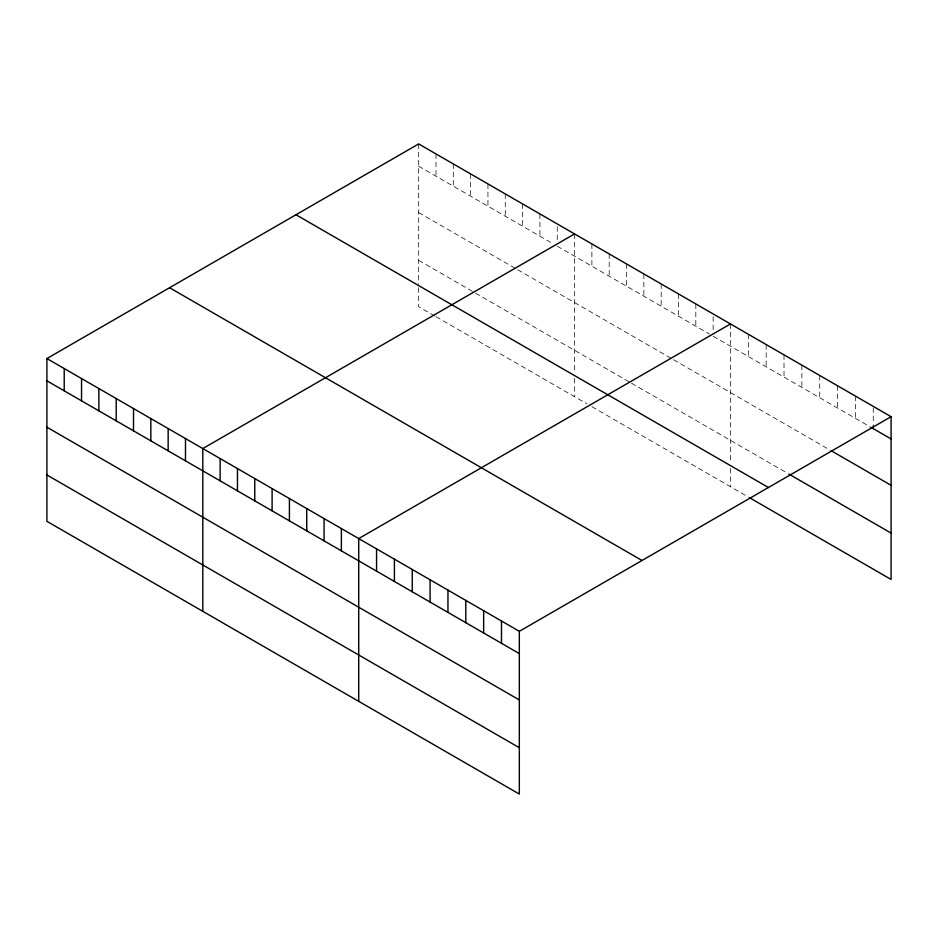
<?xml version="1.0" encoding="UTF-8"?>
<svg xmlns="http://www.w3.org/2000/svg" width="938" height="938" viewBox="0 0 938 938"><rect width="100%" height="100%" fill="white"/><g stroke="black" fill="none" stroke-linecap="round" stroke-linejoin="round"><path stroke-width="0.7" stroke-dasharray="4.69 3.52" d="M418.665 166.19L553.526 244.056M557.242 246.202L709.433 334.069M713.15 336.214L869.678 426.591M418.665 212.551L516.404 268.995M517.647 269.71L672.312 359.008M673.554 359.711L830.423 450.287M418.665 260.318L474.335 292.468M475.578 293.184L630.242 382.481M631.485 383.196L787.58 473.315M434.74 315.977L418.665 306.691L418.665 285.609M435.982 316.692L586.942 403.844M591.89 406.693L748.313 497.011M873.255 407.772L873.255 424.468M855.409 396.071L855.409 418.348M837.552 385.764L837.552 408.042M819.706 375.47L819.706 397.735M801.861 365.163L801.861 387.429M784.016 354.857L784.016 377.123M766.17 344.551L766.17 366.828M748.313 334.245L748.313 356.522M730.468 323.938L730.468 462.821M730.468 468.449L730.468 486.705M713.15 316.727L713.15 330.645M695.82 303.935L695.82 326.213M678.502 293.934L678.502 316.212M661.184 283.933L661.184 306.21M643.855 273.931L643.855 296.209M626.537 263.93L626.537 286.207M609.208 253.928L609.208 276.206M591.89 243.927L591.89 266.204M574.56 233.925L574.56 372.808M574.56 378.436L574.56 396.692M557.242 226.715L557.242 242.027M539.925 213.934L539.925 236.2M522.595 203.933L522.595 226.199M505.277 193.932L505.277 216.197M487.948 183.93L487.948 206.196M470.63 173.929L470.63 196.194M453.3 163.927L453.3 186.193M435.982 153.926L435.982 176.192M418.665 143.924L418.665 284.202"/><path stroke-width="1.41" d="M46.9 358.551L519.335 631.309L519.335 794.076L46.9 521.317L46.9 358.551L418.665 143.924L891.1 416.683L891.1 579.45L749.509 497.703M574.56 233.925L202.807 448.563L202.807 611.33M730.468 323.938L358.715 538.576L358.715 701.343M519.335 631.309L891.1 416.683M870.874 427.271L891.1 438.949M831.607 450.967L891.1 485.321M788.776 474.007L891.1 533.089M295.974 214.743L768.421 487.514M169.579 287.72L642.026 560.49M46.9 380.828L519.335 653.587M46.9 427.189L519.335 699.947M46.9 474.956L519.335 747.715M873.255 425.864L873.255 428.654M501.49 621.015L501.49 643.28M483.645 610.708L483.645 632.974M465.799 600.402L465.799 622.68M447.954 590.096L447.954 612.373M430.096 579.79L430.096 602.067M412.251 569.483L412.251 591.761M394.406 559.189L394.406 581.454M376.56 548.882L376.56 571.148M341.385 528.575L341.385 550.852M324.067 518.573L324.067 540.851M306.738 508.572L306.738 530.849M289.42 498.57L289.42 520.848M272.102 488.569L272.102 510.847M254.773 478.568L254.773 500.845M237.455 468.566L237.455 490.844M220.125 458.565L220.125 480.842M185.478 438.562L185.478 460.839M168.16 428.56L168.16 450.838M150.842 418.559L150.842 440.837M133.513 408.558L133.513 430.835M116.195 398.556L116.195 420.834M98.865 388.555L98.865 410.832M81.547 378.553L81.547 400.831M64.218 368.552L64.218 390.829"/></g></svg>
